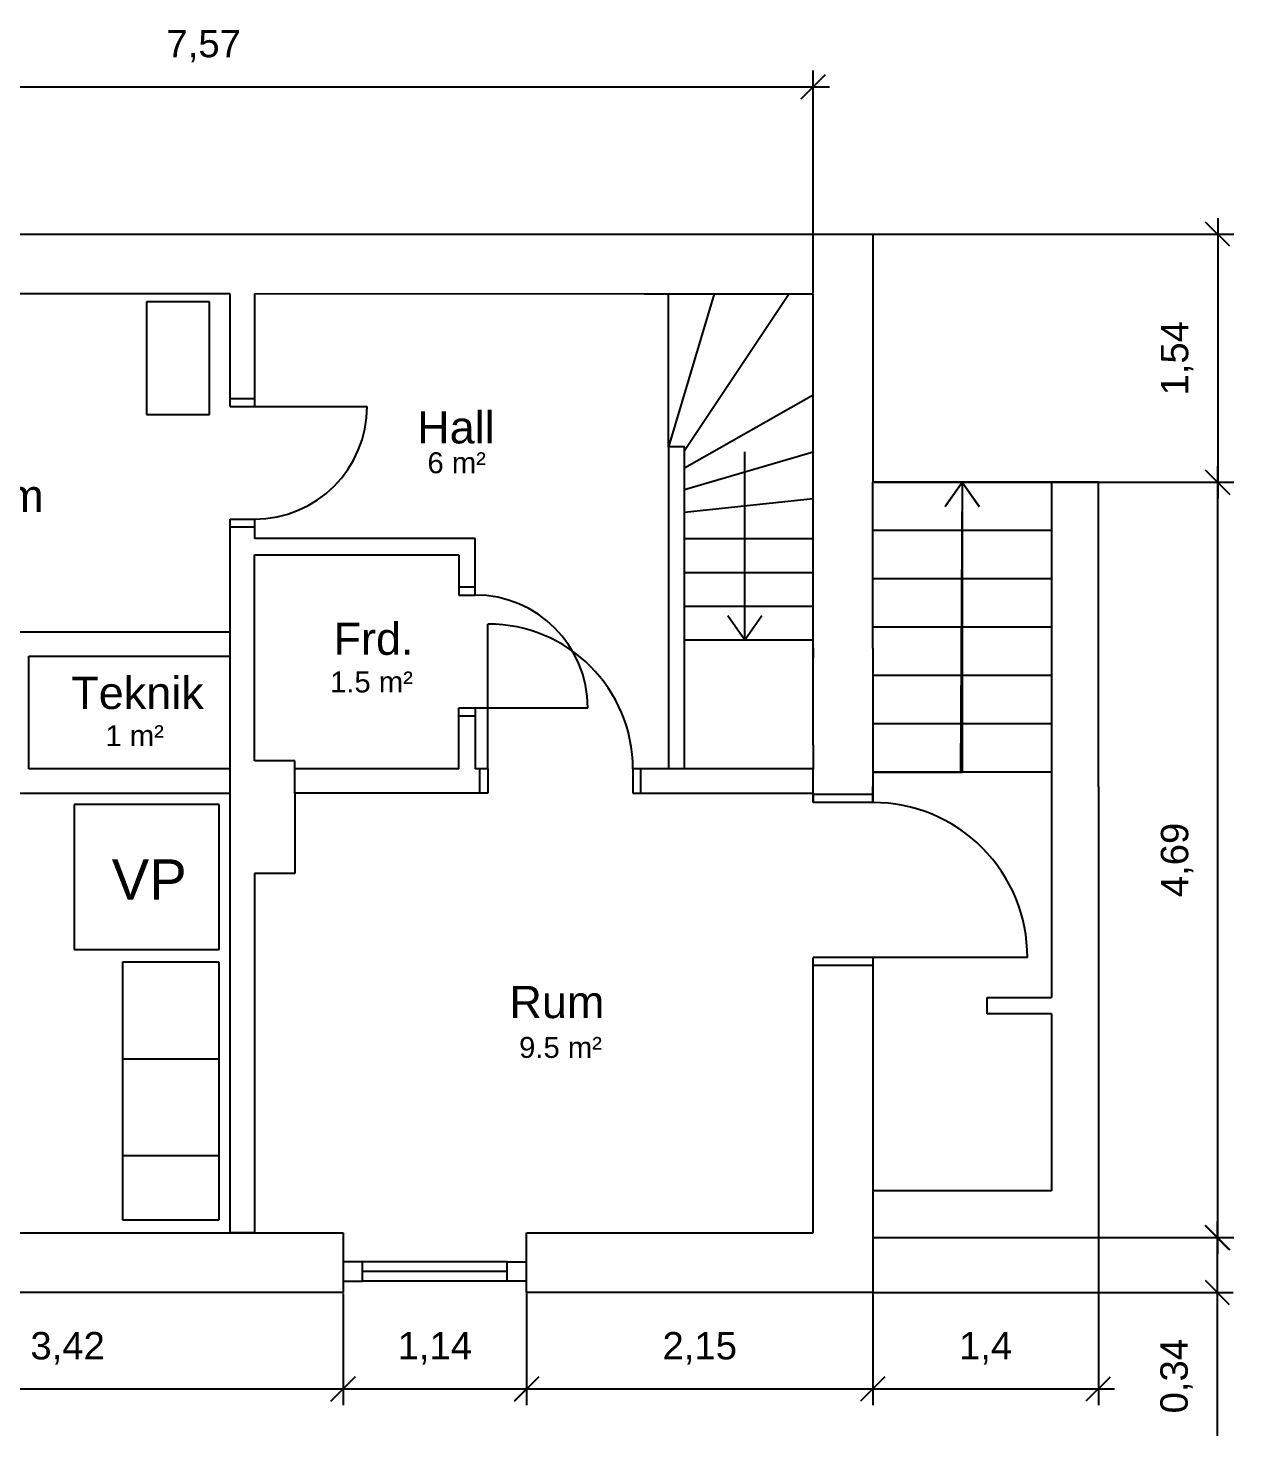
# Model space of a CAD drawing. Header units: millimetres. Extents: x -60009 to 113281, y -58228 to 411188.
# Drawn here: x 83316 to 90802, y 2493 to 11233 of the extents above; entities that cross this region are included whole.
import ezdxf

# ---------------------------------------------------------------- set-up
doc = ezdxf.new("R2010")
doc.units = ezdxf.units.MM
doc.layers.get('0').update_dxf_attribs({"color": 1})
for name, color, linetype in [('Grundritningar', 1, 'Continuous'), ('Mått', 4, 'Continuous'), ('Rumsangivelser', 7, 'Continuous')]:
    doc.layers.add(name, color=color, linetype=linetype)
doc.styles.get("Standard").update_dxf_attribs({"font": 'Arial.ttf', "height": 170})
doc.dimstyles.new('ISO-25', dxfattribs={"dimscale": 10, "dimtxt": 2.5, "dimasz": 15, "dimexe": 10, "dimexo": 0.625, "dimgap": 15, "dimtad": 1, "dimlfac": 0.001, "dimtxsty": 'Standard', "dimblk": 'OBLIQUE', "dimblk1": 'OBLIQUE', "dimblk2": 'OBLIQUE', "dimcen": 20, "dimdle": 10, "dimadec": 0, "dimazin": 0, "dimtfac": 1, "dimtmove": 0, "dimatfit": 3, "dimldrblk": 'OPEN90', "dimfxl": 1, "dimarcsym": 0})

# ---------------------------------------------------------------- blocks, each defined once
blk = doc.blocks.new('_Oblique')
at = {"color": 0, "linetype": 'ByBlock', "lineweight": -2}
blk.add_line((-0.5, -0.5), (0.5, 0.5), dxfattribs=at)
blk = doc.blocks.new('*D62')
at = {"layer": 'Defpoints', "color": 0, "transparency": 16777216}
for p in [(81850.7, 3383.7), (85270.7, 3383.7), (85270.7, 2784.4)]:
    blk.add_point(p, dxfattribs=at)
at = {"layer": 'Mått', "color": 0, "lineweight": -2, "transparency": 16777216}
for p, q in [((81850.7, 3377.5), (81850.7, 2684.4)), ((85270.7, 3377.5), (85270.7, 2684.4)), ((81750.7, 2784.4), (85370.7, 2784.4))]:
    blk.add_line(p, q, dxfattribs=at)
at = {"layer": 'Mått', "color": 0, "lineweight": -2, "transparency": 16777216, "xscale": 150, "yscale": 150, "zscale": 150, "rotation": 180}
blk.add_blockref('_Oblique', (81850.7, 2784.4), dxfattribs=at)
at = {"layer": 'Mått', "color": 0, "lineweight": -2, "transparency": 16777216, "xscale": 150, "yscale": 150, "zscale": 150}
blk.add_blockref('_Oblique', (85270.7, 2784.4), dxfattribs=at)
at = {"layer": 'Mått', "color": 0, "transparency": 16777216, "insert": (83560.7, 3036.8), "char_height": 170, "attachment_point": 5}
blk.add_mtext('3,42', dxfattribs=at)
blk = doc.blocks.new('_Open90')
at = {"color": 0, "linetype": 'ByBlock', "lineweight": -2}
for p, q in [((0, 0), (-1, 0)), ((-0.5, 0.5), (0, 0)), ((0, 0), (-0.5, -0.5))]:
    blk.add_line(p, q, dxfattribs=at)
blk = doc.blocks.new('*D63')
at = {"layer": 'Defpoints', "color": 0, "transparency": 16777216}
for p in [(85270.7, 3383.7), (86410.7, 3383.7), (86410.7, 2784.4)]:
    blk.add_point(p, dxfattribs=at)
at = {"layer": 'Mått', "color": 0, "lineweight": -2, "transparency": 16777216}
for p, q in [((85270.7, 3377.5), (85270.7, 2684.4)), ((86410.7, 3377.5), (86410.7, 2684.4)), ((85170.7, 2784.4), (86510.7, 2784.4))]:
    blk.add_line(p, q, dxfattribs=at)
at = {"layer": 'Mått', "color": 0, "lineweight": -2, "transparency": 16777216, "xscale": 150, "yscale": 150, "zscale": 150, "rotation": 180}
blk.add_blockref('_Oblique', (85270.7, 2784.4), dxfattribs=at)
at = {"layer": 'Mått', "color": 0, "lineweight": -2, "transparency": 16777216, "xscale": 150, "yscale": 150, "zscale": 150}
blk.add_blockref('_Oblique', (86410.7, 2784.4), dxfattribs=at)
at = {"layer": 'Mått', "color": 0, "transparency": 16777216, "insert": (85840.7, 3036.8), "char_height": 170, "attachment_point": 5}
blk.add_mtext('1,14', dxfattribs=at)
blk = doc.blocks.new('*D64')
at = {"layer": 'Defpoints', "color": 0, "transparency": 16777216}
for p in [(86410.7, 3383.7), (88560.7, 3383.7), (88560.7, 2784.5)]:
    blk.add_point(p, dxfattribs=at)
at = {"layer": 'Mått', "color": 0, "lineweight": -2, "transparency": 16777216}
for p, q in [((86410.7, 3377.5), (86410.7, 2684.5)), ((88560.7, 3377.5), (88560.7, 2684.5)), ((86310.7, 2784.5), (88660.7, 2784.5))]:
    blk.add_line(p, q, dxfattribs=at)
at = {"layer": 'Mått', "color": 0, "lineweight": -2, "transparency": 16777216, "xscale": 150, "yscale": 150, "zscale": 150, "rotation": 180}
blk.add_blockref('_Oblique', (86410.7, 2784.5), dxfattribs=at)
at = {"layer": 'Mått', "color": 0, "lineweight": -2, "transparency": 16777216, "xscale": 150, "yscale": 150, "zscale": 150}
blk.add_blockref('_Oblique', (88560.7, 2784.5), dxfattribs=at)
at = {"layer": 'Mått', "color": 0, "transparency": 16777216, "insert": (87485.7, 3036.8), "char_height": 170, "attachment_point": 5}
blk.add_mtext('2,15', dxfattribs=at)
blk = doc.blocks.new('*D65')
at = {"layer": 'Defpoints', "color": 0, "transparency": 16777216}
for p in [(88560.7, 3723.7), (89960.7, 3723.7), (89960.7, 2784.5)]:
    blk.add_point(p, dxfattribs=at)
at = {"layer": 'Mått', "color": 0, "lineweight": -2, "transparency": 16777216}
for p, q in [((88560.7, 3717.5), (88560.7, 2684.5)), ((89960.7, 3717.5), (89960.7, 2684.5)), ((88460.7, 2784.5), (90060.7, 2784.5))]:
    blk.add_line(p, q, dxfattribs=at)
at = {"layer": 'Mått', "color": 0, "lineweight": -2, "transparency": 16777216, "xscale": 150, "yscale": 150, "zscale": 150, "rotation": 180}
blk.add_blockref('_Oblique', (88560.7, 2784.5), dxfattribs=at)
at = {"layer": 'Mått', "color": 0, "lineweight": -2, "transparency": 16777216, "xscale": 150, "yscale": 150, "zscale": 150}
blk.add_blockref('_Oblique', (89960.7, 2784.5), dxfattribs=at)
at = {"layer": 'Mått', "color": 0, "transparency": 16777216, "insert": (89260.7, 3036.8), "char_height": 170, "attachment_point": 5}
blk.add_mtext('1,4', dxfattribs=at)
blk = doc.blocks.new('*D66')
at = {"layer": 'Defpoints', "color": 0, "transparency": 16777216}
for p in [(88560.7, 3723.7), (88560.7, 3383.7), (90698.8, 3383.7)]:
    blk.add_point(p, dxfattribs=at)
at = {"layer": 'Mått', "color": 0, "lineweight": -2, "transparency": 16777216}
for p, q in [((90698.8, 3823.7), (90698.8, 3383.7)), ((88567, 3723.7), (90798.8, 3723.7)), ((88567, 3383.7), (90798.8, 3383.7)), ((90698.8, 3383.7), (90698.8, 2493.1))]:
    blk.add_line(p, q, dxfattribs=at)
at = {"layer": 'Mått', "color": 0, "lineweight": -2, "transparency": 16777216, "xscale": 150, "yscale": 150, "zscale": 150}
for p, rotation in [((90698.8, 3723.7), 90), ((90698.8, 3383.7), 270)]:
    blk.add_blockref('_Oblique', p, dxfattribs=dict(at, rotation=rotation))
at = {"layer": 'Mått', "color": 0, "transparency": 16777216, "insert": (90446.4, 2863.4), "char_height": 170, "attachment_point": 5, "rotation": 90}
blk.add_mtext('0,34', dxfattribs=at)
blk = doc.blocks.new('*D67')
at = {"layer": 'Defpoints', "color": 0, "transparency": 16777216}
for p in [(89960.7, 8413.7), (90702, 8413.7), (89960.7, 3723.7)]:
    blk.add_point(p, dxfattribs=at)
at = {"layer": 'Mått', "color": 0, "lineweight": -2, "transparency": 16777216}
for p, q in [((90702, 3623.7), (90702, 8513.7)), ((89967, 8413.7), (90802, 8413.7)), ((89967, 3723.7), (90802, 3723.7))]:
    blk.add_line(p, q, dxfattribs=at)
at = {"layer": 'Mått', "color": 0, "lineweight": -2, "transparency": 16777216, "xscale": 150, "yscale": 150, "zscale": 150}
for p, rotation in [((90702, 8413.7), 90), ((90702, 3723.7), 270)]:
    blk.add_blockref('_Oblique', p, dxfattribs=dict(at, rotation=rotation))
at = {"layer": 'Mått', "color": 0, "transparency": 16777216, "insert": (90449.6, 6068.7), "char_height": 170, "attachment_point": 5, "rotation": 90}
blk.add_mtext('4,69', dxfattribs=at)
blk = doc.blocks.new('*D68')
at = {"layer": 'Defpoints', "color": 0, "transparency": 16777216}
for p in [(88560.7, 9953.7), (88560.7, 8413.7), (90702, 8413.7)]:
    blk.add_point(p, dxfattribs=at)
at = {"layer": 'Mått', "color": 0, "lineweight": -2, "transparency": 16777216}
for p, q in [((90702, 10053.7), (90702, 8313.7)), ((88567, 9953.7), (90802, 9953.7)), ((88567, 8413.7), (90802, 8413.7))]:
    blk.add_line(p, q, dxfattribs=at)
at = {"layer": 'Mått', "color": 0, "lineweight": -2, "transparency": 16777216, "xscale": 150, "yscale": 150, "zscale": 150}
for p, rotation in [((90702, 9953.7), 90), ((90702, 8413.7), 270)]:
    blk.add_blockref('_Oblique', p, dxfattribs=dict(at, rotation=rotation))
at = {"layer": 'Mått', "color": 0, "transparency": 16777216, "insert": (90449.6, 9183.7), "char_height": 170, "attachment_point": 5, "rotation": 90}
blk.add_mtext('1,54', dxfattribs=at)
blk = doc.blocks.new('*D75')
at = {"layer": 'Defpoints', "color": 0, "transparency": 16777216}
for p in [(88190.6, 10869.8), (80620.7, 9583.7), (88190.7, 9584.5)]:
    blk.add_point(p, dxfattribs=at)
at = {"layer": 'Mått', "color": 0, "lineweight": -2, "transparency": 16777216}
for p, q in [((80620.7, 9590), (80620.6, 10969)), ((88190.7, 9590.8), (88190.6, 10969.8)), ((80520.6, 10868.9), (88290.6, 10869.8))]:
    blk.add_line(p, q, dxfattribs=at)
at = {"layer": 'Mått', "color": 0, "lineweight": -2, "transparency": 16777216, "xscale": 150, "yscale": 150, "zscale": 150}
for p, rotation in [((80620.6, 10869), 180.0063310964568), ((88190.6, 10869.8), 0.006331096456829961)]:
    blk.add_blockref('_Oblique', p, dxfattribs=dict(at, rotation=rotation))
at = {"layer": 'Mått', "color": 0, "transparency": 16777216, "insert": (84405.6, 11121.8), "char_height": 170, "attachment_point": 5, "rotation": 0.00633}
blk.add_mtext('7,57', dxfattribs=at)

msp = doc.modelspace()

# ---------------------------------------------------------------- linework, layer by layer
at = {"layer": 'Grundritningar'}
for p, q in [((84570.736, 9584.543), (80620.736, 9583.707)), ((84440.736, 9534.543), (84050.736, 9534.543)), ((84050.736, 9534.543), (84050.736, 8834.543)), ((84440.736, 8834.543), (84440.736, 9534.543)), ((84570.736, 8884.543), (84570.736, 9584.543)), ((84720.736, 9586.105), (87140.736, 9584.543)), ((84720.736, 9584.543), (84720.736, 8884.543)), ((87140.736, 9584.543), (88190.736, 9584.543)), ((87575.689, 9584.543), (87290.736, 8633.707)), ((87290.736, 8633.707), (87290.736, 9584.543)), ((88040.643, 9584.543), (87390.736, 8608.777)), ((88190.736, 7383.707), (88190.736, 9584.543)), ((88190.736, 8983.707), (88190.736, 9043.707)), ((84570.736, 8934.543), (84720.736, 8934.543)), ((88190.736, 8953.707), (87390.736, 8501.942)), ((84050.736, 8834.543), (84440.736, 8834.543)), ((84570.736, 8884.543), (84570.736, 8884.543)), ((84570.736, 8884.543), (84720.736, 8884.543)), ((84720.736, 8884.543), (85420.736, 8884.543)), ((87390.736, 8633.707), (87290.736, 8633.707)), ((87290.736, 8633.707), (87290.736, 6633.707)), ((87390.736, 6633.707), (87390.736, 8633.707)), ((87390.736, 8368.413), (88190.736, 8603.707)), ((89670.736, 8413.707), (88560.736, 8413.707)), ((88560.736, 7383.707), (88560.736, 8413.707)), ((88560.736, 8413.707), (89115.736, 8413.707)), ((89960.736, 8413.707), (89670.736, 8413.707)), ((89670.736, 8413.707), (89670.736, 6525.261)), ((89670.736, 8413.707), (89670.736, 8113.707)), ((89960.736, 6525.261), (89960.736, 8413.707)), ((87390.736, 8229.001), (88190.736, 8313.707)), ((84570.736, 8084.543), (84570.736, 8184.543)), ((84570.736, 8184.543), (84720.736, 8184.543)), ((84720.736, 8134.543), (84570.736, 8134.543)), ((84720.736, 8184.543), (84720.736, 8084.543)), ((84570.736, 3753.707), (84570.736, 8084.543)), ((84720.736, 8084.543), (84720.736, 8063.707)), ((85940.736, 8063.707), (84720.736, 8063.707)), ((86090.736, 8063.707), (85940.736, 8063.707)), ((86090.736, 7713.707), (86090.736, 8063.707)), ((87390.736, 8063.707), (88190.736, 8063.707)), ((89670.736, 8113.707), (88560.736, 8113.707)), ((89670.736, 8113.707), (89670.736, 7813.707)), ((84720.736, 6683.707), (84720.736, 7963.707)), ((84720.736, 7963.707), (85990.736, 7963.707)), ((85990.736, 7963.707), (85990.736, 7713.707)), ((87390.736, 7853.707), (88190.736, 7853.707)), ((89670.736, 7813.707), (88560.736, 7813.707)), ((89670.736, 7813.707), (89670.736, 7513.707)), ((85990.736, 7763.707), (86090.736, 7763.707)), ((85990.736, 7713.707), (86090.736, 7713.707)), ((87390.736, 7643.707), (88190.736, 7643.707)), ((86170.736, 6633.707), (86170.736, 7533.707)), ((84570.736, 7483.707), (83170.736, 7483.707)), ((84570.736, 7333.707), (84570.736, 7483.707)), ((88190.736, 7433.707), (87390.736, 7433.707)), ((89670.736, 7513.707), (88560.736, 7513.707)), ((89670.736, 7513.707), (89670.736, 7213.707)), ((88190.736, 6783.707), (88190.736, 7383.707)), ((88190.736, 6783.707), (88190.736, 7383.707)), ((88190.736, 7383.707), (88190.736, 7323.707)), ((83320.736, 6633.707), (83320.736, 7333.707)), ((83320.736, 7333.707), (84570.736, 7333.707)), ((84570.736, 6633.707), (84570.736, 7333.707)), ((89670.736, 7213.707), (88560.736, 7213.707)), ((89670.736, 7213.707), (89670.736, 6913.707)), ((85990.736, 6633.707), (85990.736, 7013.707)), ((85990.736, 7013.707), (86090.736, 7013.707)), ((86090.736, 7013.707), (86090.736, 6633.707)), ((86090.736, 7013.707), (86790.736, 7013.707)), ((85990.736, 6963.707), (86090.736, 6963.707)), ((89670.736, 6913.707), (88560.736, 6913.707)), ((89670.736, 6913.707), (89670.736, 6613.707)), ((88190.736, 6783.707), (88190.736, 6633.707)), ((84970.736, 6683.707), (84720.736, 6683.707)), ((84970.736, 6633.707), (84970.736, 6683.707)), ((84570.736, 6633.707), (83320.736, 6633.707)), ((85990.736, 6633.707), (84970.736, 6633.707)), ((84970.736, 6483.707), (84970.736, 6633.707)), ((86170.736, 6633.707), (86090.736, 6633.707)), ((86120.736, 6483.707), (86120.736, 6633.707)), ((86170.736, 6633.707), (86170.736, 6483.707)), ((88190.736, 6633.707), (87070.736, 6633.707)), ((87070.736, 6633.707), (87070.736, 6483.707)), ((87120.736, 6483.707), (87120.736, 6633.707)), ((87390.736, 6633.707), (87290.736, 6633.707)), ((88190.736, 6633.707), (87390.736, 6633.707)), ((88190.736, 6425.261), (88190.736, 6633.707)), ((89670.736, 6613.707), (88560.736, 6613.707)), ((88560.736, 6613.707), (89115.736, 6613.707)), ((83170.736, 6483.707), (84570.736, 6483.707)), ((84970.736, 6483.707), (84970.736, 5983.707)), ((86170.736, 6483.707), (84970.736, 6483.707)), ((87070.736, 6483.707), (88190.736, 6483.707)), ((88560.736, 6475.261), (88190.736, 6475.261)), ((88190.736, 6475.261), (88190.736, 6425.261)), ((88560.736, 6425.261), (88560.736, 6525.261)), ((88560.736, 6425.261), (88560.736, 6475.261)), ((89670.736, 6525.261), (89670.736, 5213.707)), ((89960.736, 6525.261), (89960.736, 5213.707)), ((84500.736, 6413.707), (83600.736, 6413.707)), ((83600.736, 6413.707), (83600.736, 5513.707)), ((84500.736, 5513.707), (84500.736, 6413.707)), ((88560.736, 6425.261), (88190.736, 6425.261)), ((84970.736, 5983.707), (84720.736, 5983.707)), ((84720.736, 5983.707), (84720.736, 3753.707)), ((83600.736, 5513.707), (84500.736, 5513.707)), ((84500.736, 5433.707), (83900.736, 5433.707)), ((83900.736, 5433.707), (83900.736, 4833.707)), ((84500.736, 4833.707), (84500.736, 5433.707)), ((88190.736, 3753.707), (88190.736, 5463.707)), ((88560.736, 5463.707), (88190.736, 5463.707)), ((88190.736, 5413.707), (88190.736, 5463.707)), ((89520.019, 5463.707), (88560.736, 5463.707)), ((88560.736, 5463.707), (88560.736, 5413.707)), ((88560.736, 5413.707), (88190.736, 5413.707)), ((89270.736, 5113.707), (89270.736, 5213.707)), ((89270.736, 5213.707), (89670.736, 5213.707)), ((89960.736, 5213.707), (89960.736, 3723.707)), ((89670.736, 5113.707), (89270.736, 5113.707)), ((89670.736, 5113.707), (89670.736, 4013.707)), ((83900.736, 4833.707), (84500.736, 4833.707)), ((83900.736, 4833.707), (83900.736, 4233.707)), ((84500.736, 4233.707), (84500.736, 4833.707)), ((83900.736, 4233.707), (84500.736, 4233.707)), ((83900.736, 4233.707), (83900.736, 3833.707)), ((84500.736, 3833.707), (84500.736, 4233.707)), ((89670.736, 4013.707), (88560.736, 4013.707)), ((88560.736, 4013.707), (88560.736, 3723.707)), ((83900.736, 3833.707), (84500.736, 3833.707)), ((81850.736, 3753.707), (85270.736, 3753.707)), ((83330.736, 3753.707), (83390.736, 3753.707)), ((84720.736, 3753.707), (84570.736, 3753.707)), ((85270.736, 3753.707), (85270.736, 3383.707)), ((86410.736, 3753.707), (86920.736, 3753.707)), ((86410.736, 3383.707), (86410.736, 3753.707)), ((86410.736, 3753.707), (86470.736, 3753.707)), ((86920.736, 3753.707), (87070.736, 3753.707)), ((87070.736, 3753.707), (88190.736, 3753.707)), ((88560.736, 3723.707), (89960.736, 3723.707)), ((85390.736, 3573.707), (85270.736, 3573.707)), ((85390.736, 3453.707), (85390.736, 3573.707)), ((86290.736, 3573.707), (85390.736, 3573.707)), ((86290.736, 3513.707), (85390.736, 3513.707)), ((86290.736, 3453.707), (86290.736, 3573.707)), ((86290.736, 3573.707), (86410.736, 3573.707)), ((85270.736, 3453.707), (85390.736, 3453.707)), ((86290.736, 3453.707), (85390.736, 3453.707)), ((86410.736, 3453.707), (86290.736, 3453.707))]:
    msp.add_line(p, q, dxfattribs=at)
for points in [[(75280.736, 9253.707), (75280.736, 9953.707), (83370.736, 9953.707)], [(83370.736, 9953.707), (88040.736, 9953.707)], [(88040.736, 9953.707), (88560.736, 9953.707), (88560.736, 8413.707)], [(88560.736, 7383.707), (88560.736, 6425.261)], [(88560.736, 5463.707), (88560.736, 3383.707), (86410.736, 3383.707)], [(85270.736, 3383.707), (81850.736, 3383.707)]]:
    msp.add_lwpolyline(points, dxfattribs=at)
for centre, radius, start, end in [((84720.736, 8884.543), 700, 270, 0), ((86090.736, 7013.707), 700, 0, 90), ((86170.736, 6633.707), 900, 0, 90), ((88561.533, 5466.771), 958.491, 359.8168603, 90.04766)]:
    msp.add_arc(centre, radius, start, end, dxfattribs=at)

# ---------------------------------------------------------------- texts
msp.add_text('VP', height=250, dxfattribs=at).set_placement((83834.534, 5822.48))
at = {"layer": 'Rumsangivelser'}
for s, height, p in [('Hall', 200, (85731.218, 8654.922)), ('6 m²', 130, (85795.042, 8469.971)), ('Badrum', 200, (82434.075, 8229.762)), ('Frd.', 200, (85211.893, 7342.346)), ('Teknik', 200, (83583.217, 7006.015)), ('1.5 m²', 130, (85190.099, 7108.921)), ('1 m²', 130, (83795.285, 6775.47)), ('Rum', 200, (86303.96, 5086.802)), ('9.5 m²', 130, (86363.976, 4839.765))]:
    msp.add_text(s, height=height, dxfattribs=at).set_placement(p)

# ---------------------------------------------------------------- dimensions: what is measured, and where the dimension line sits
at = {"layer": 'Mått'}
for p1, p2, distance, picture, middle in [((80620.736, 9583.707), (88190.736, 9584.543), 1285.249, '*D75', (84405.566, 11121.768)), ((81850.736, 3383.707), (85270.736, 3383.707), -599.288, '*D62', (83560.736, 3036.813))]:
    dim = msp.add_aligned_dim(p1=p1, p2=p2, distance=distance, dimstyle='ISO-25', dxfattribs=at)
    dim.commit()
    dim.dimension.update_dxf_attribs({"geometry": picture, "text_midpoint": middle})
for base, p1, p2, picture, middle in [((90702.023, 8413.707), (88560.736, 9953.707), (88560.736, 8413.707), '*D68', (90449.628, 9183.707)), ((90702.023, 8413.707), (89960.736, 3723.707), (89960.736, 8413.707), '*D67', (90449.628, 6068.707)), ((90698.8, 3383.707), (88560.736, 3723.707), (88560.736, 3383.707), '*D66', (90446.406, 2863.379))]:
    dim = msp.add_linear_dim(base=base, p1=p1, p2=p2, angle=90, dimstyle='ISO-25', dxfattribs=at)
    dim.commit()
    dim.dimension.update_dxf_attribs({"geometry": picture, "text_midpoint": middle})
for base, p1, p2, picture, middle in [((89960.736, 2784.451), (88560.736, 3723.707), (89960.736, 3723.707), '*D65', (89260.736, 3036.846)), ((86410.736, 2784.419), (85270.736, 3383.707), (86410.736, 3383.707), '*D63', (85840.736, 3036.813)), ((88560.736, 2784.451), (86410.736, 3383.707), (88560.736, 3383.707), '*D64', (87485.736, 3036.846))]:
    dim = msp.add_linear_dim(base=base, p1=p1, p2=p2, dimstyle='ISO-25', dxfattribs=at)
    dim.commit()
    dim.dimension.update_dxf_attribs({"geometry": picture, "text_midpoint": middle})

# ---------------------------------------------------------------- leaders
at = {"layer": 'Grundritningar'}
for points, override in [([(87765.736, 7433.707), (87765.736, 8603.707)], {"dimldrblk": 'Open90'}), ([(89115.736, 8413.707), (89104.574, 6613.707)], {"dimldrblk": 'Open90'}), ([(89115.736, 8413.707), (89115.736, 6613.707)], {"dimscale": 10, "dimldrblk": 'Open90'})]:
    msp.add_leader(points, dimstyle='ISO-25', override=override, dxfattribs=at)

doc.saveas('drawing.dxf')
